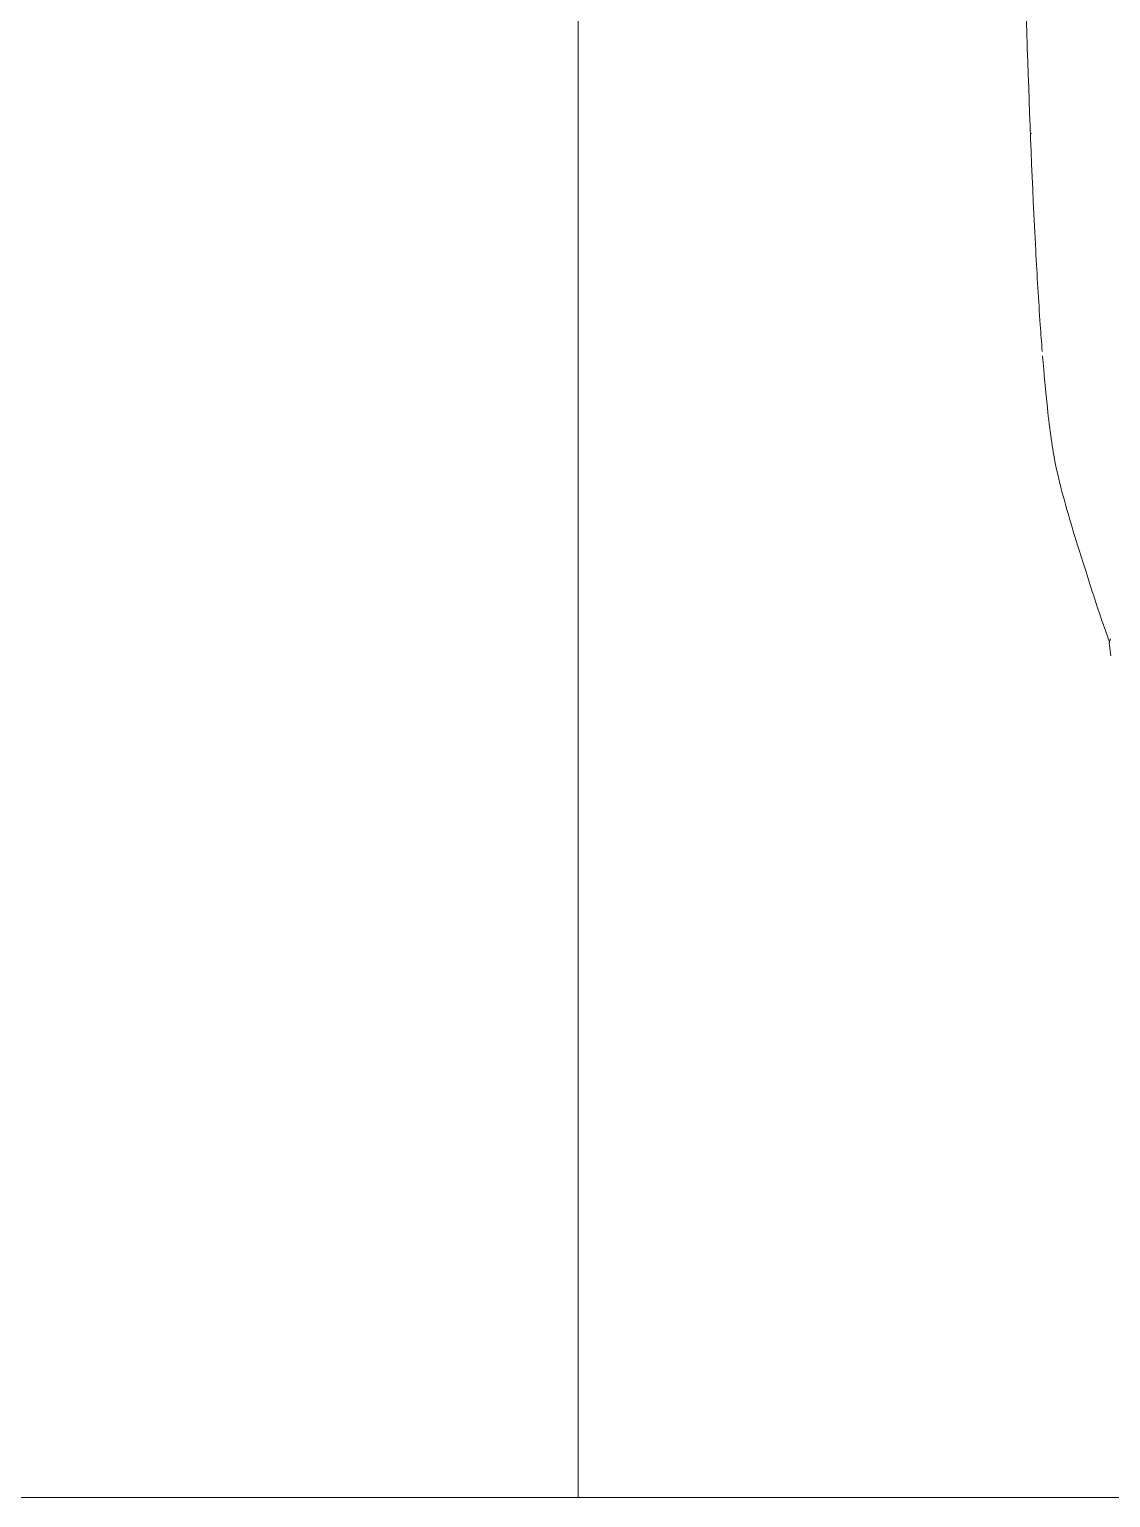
# Model space of a CAD drawing. Extents: x -1286 to 34975, y -230 to 6637.
# Drawn here: x 33277.7 to 33369.8, y 3362.5 to 3487.5 of the extents above; entities that cross this region are included whole.
import ezdxf
from ezdxf.xclip import XClip

# ---------------------------------------------------------------- set-up
doc = ezdxf.new("R2010")
doc.units = 0
doc.header["$LTSCALE"] = 20
doc.header["$XCLIPFRAME"] = 0
doc.layers.get('0').update_dxf_attribs({"color": 9, "lineweight": 9})
doc.layers.add('04', color=9, linetype='Continuous', lineweight=9)
doc.layers.add('06D', color=9, linetype='Continuous', lineweight=9)

# ---------------------------------------------------------------- blocks, each defined once
blk = doc.blocks.new('p-araba-polo')
blk.add_line((0.3189, -0.7483), (0.328, -0.7495))
for points, degree in [([(0.328, -0.7495), (0.3299, -0.7499), (0.3326, -0.7491), (0.3334, -0.7485)], 3), ([(0.5299, -0.8023), (0.5443, -0.8039), (0.5588, -0.8052), (0.5741, -0.8064)], 3), ([(0.7638, -0.8164), (0.7637, -0.8164), (0.7637, -0.8163), (0.7636, -0.8162), (0.7635, -0.8161), (0.7634, -0.8159)], 5), ([(0.7638, -0.8164), (0.7637, -0.8164), (0.7637, -0.8163), (0.7636, -0.8162), (0.7635, -0.8161), (0.7634, -0.8159)], 5)]:
    blk.add_open_spline(points, degree=degree)
for points, degree, knots in [([(0.3308, -0.7495), (0.3436, -0.7542), (0.3636, -0.7609), (0.3938, -0.7706), (0.4254, -0.7806), (0.4544, -0.789), (0.4711, -0.793), (0.4757, -0.7941)], 3, [0, 0, 0, 0, 0.260213, 0.420209, 0.662967, 0.897224, 1, 1, 1, 1]), ([(0.4758, -0.7941), (0.4779, -0.7946), (0.4931, -0.7978), (0.5106, -0.8003), (0.5297, -0.8023)], 3, [0, 0, 0, 0, 0.124213, 1, 1, 1, 1]), ([(0.578, -0.8067), (0.5852, -0.8073), (0.6136, -0.8094), (0.6943, -0.8142), (0.7938, -0.8181), (0.9022, -0.8216), (0.9869, -0.8238), (1.0486, -0.8241), (1.0808, -0.8236)], 3, [0, 0, 0, 0, 0.049552, 0.182368, 0.511137, 0.607099, 0.78604, 1, 1, 1, 1]), ([(0.5894, -0.8074), (0.5894, -0.8074), (0.5894, -0.8074), (0.5894, -0.8074), (0.5894, -0.8074), (0.5894, -0.8074), (0.5894, -0.8074), (0.5894, -0.8074), (0.5894, -0.8074), (0.5894, -0.8074), (0.5894, -0.8074), (0.5894, -0.8074), (0.5894, -0.8074), (0.5894, -0.8074), (0.5894, -0.8074)], 7, [0, 0, 0, 0, 0, 0, 0, 0, 1, 1, 1, 1, 1, 1, 1, 1, 1, 1, 1, 1, 1, 1, 1])]:
    blk.add_open_spline(points, degree=degree, knots=knots)

msp = doc.modelspace()

# ---------------------------------------------------------------- linework, layer by layer
at = {"layer": '06D'}
for points in [[(33074.44, 3362.5), (33324.44, 3362.5), (33324.44, 3862.5), (33074.44, 3862.5)], [(33324.44, 3362.5), (33574.44, 3362.5), (33574.44, 3862.5), (33324.44, 3862.5)]]:
    msp.add_lwpolyline(points, close=True, dxfattribs=at)

# ---------------------------------------------------------------- block references
at = {"layer": '04'}
ref = msp.add_blockref('p-araba-polo', (33444.63, 3402.26), dxfattribs=dict(at, xscale=-100, yscale=100, zscale=100, rotation=270))
XClip(ref).set_block_clipping_path([(-0.0924763951, -0.9835002962), (4.0650970395, 0.9845199444)])

doc.saveas('drawing.dxf')
